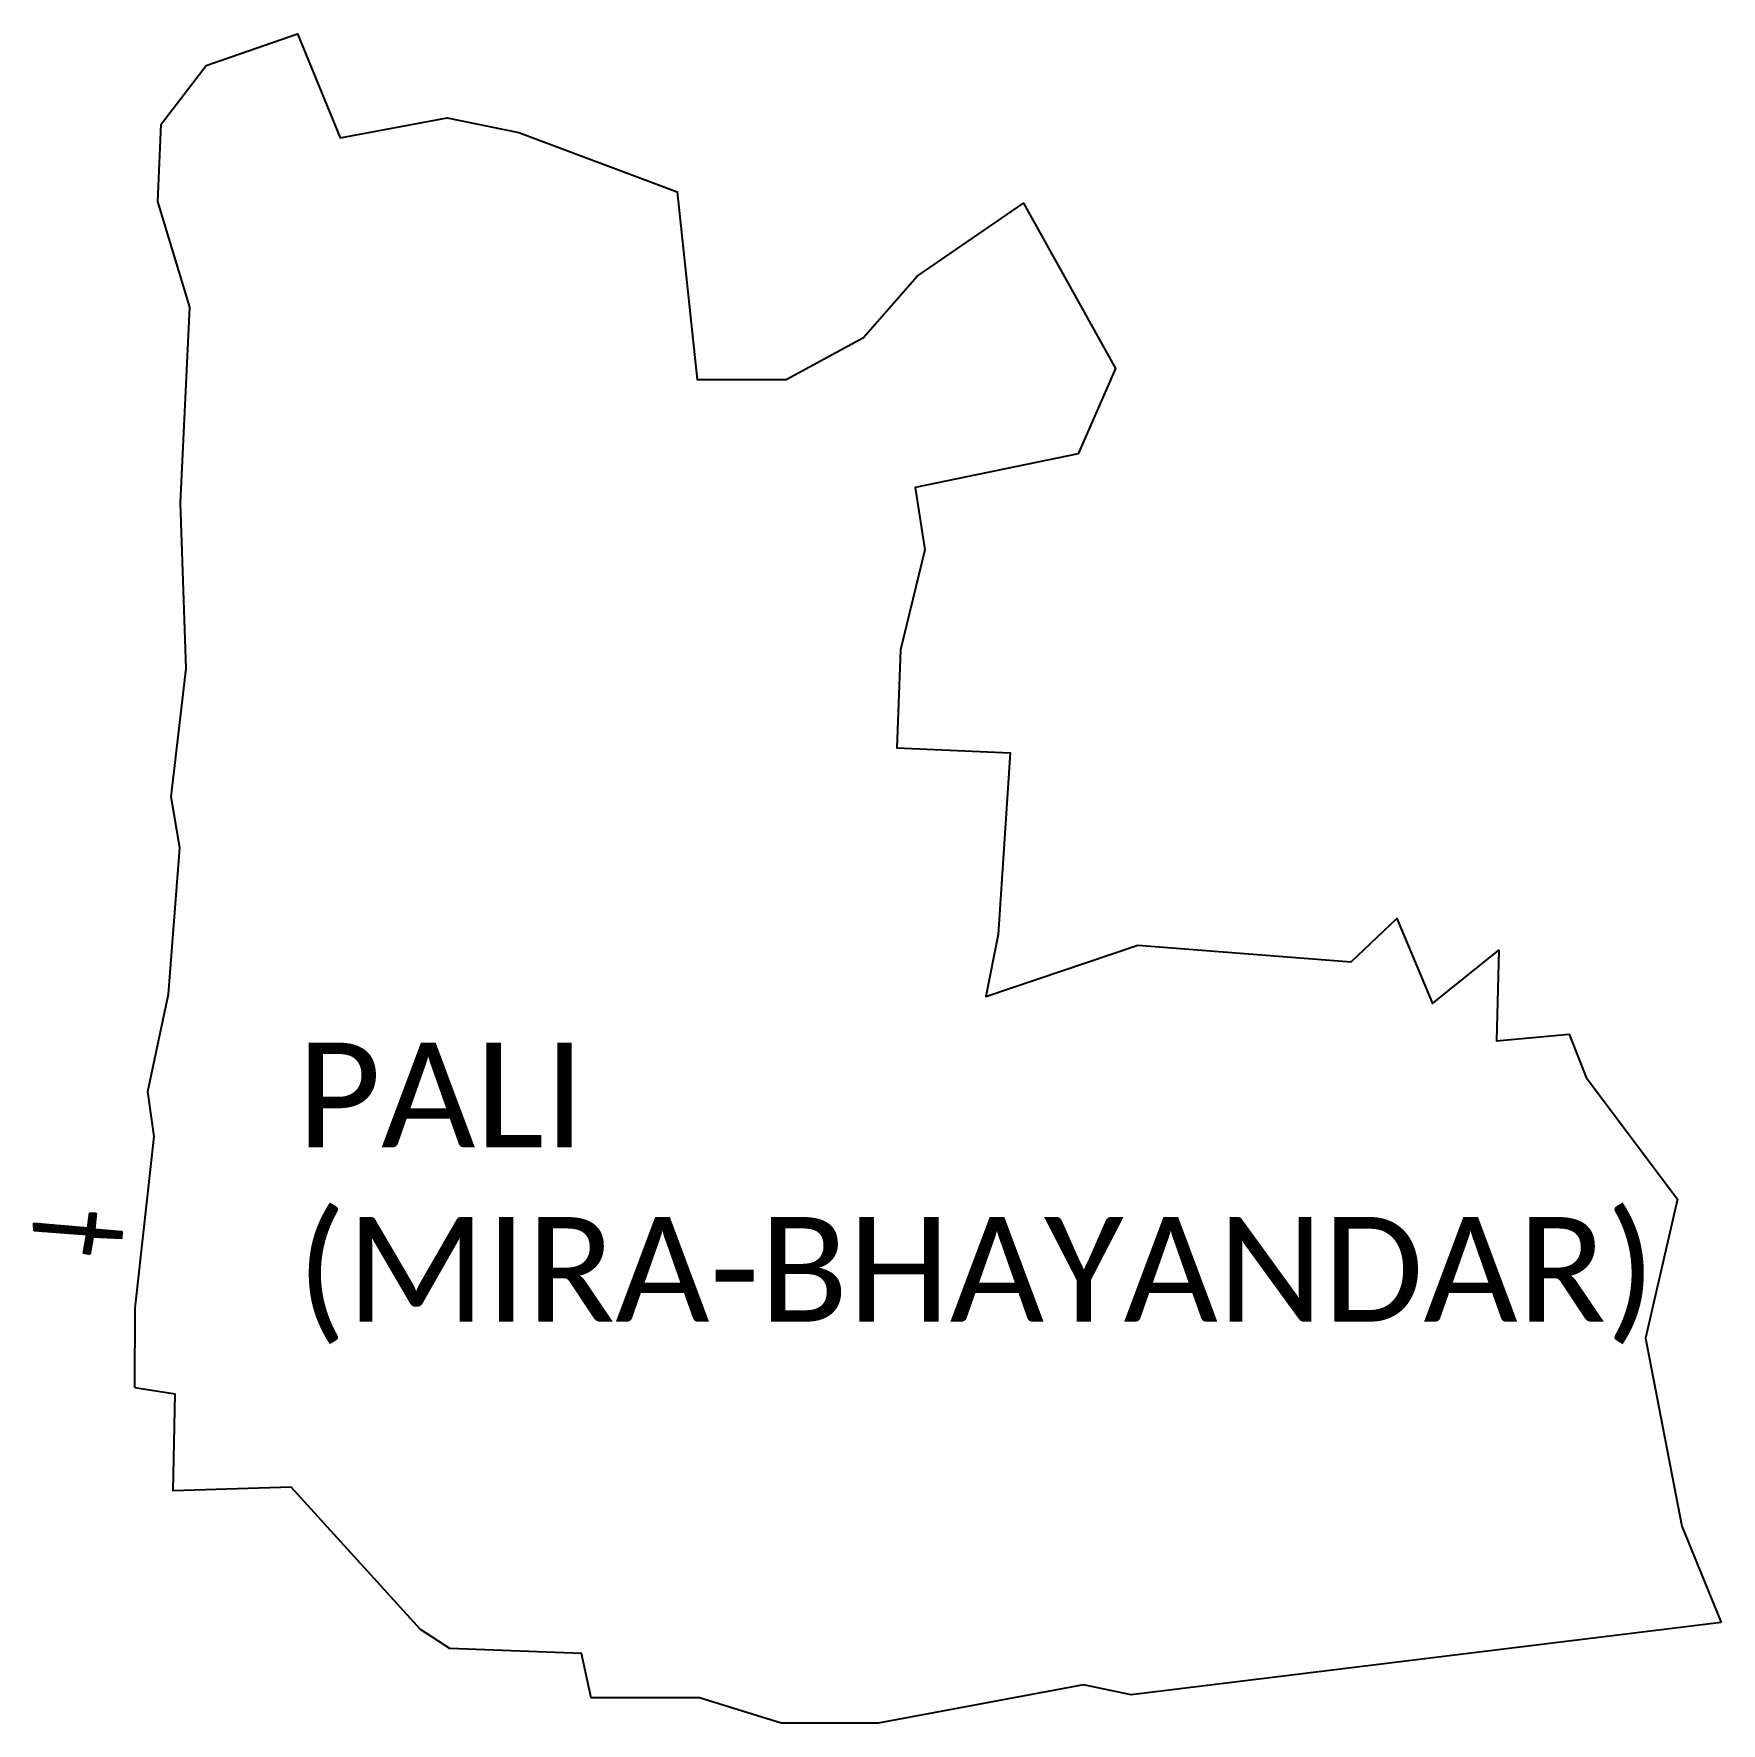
# Model space of a CAD drawing. Header units: metres. Extents: x 267132 to 268423, y 2134131 to 2135423.
import ezdxf

# ---------------------------------------------------------------- set-up
doc = ezdxf.new("R2010")
doc.units = ezdxf.units.M
doc.header["$MEASUREMENT"] = 0
for name, color, linetype in [('JETTY', 51, 'Continuous'), ('JETTY HATCH', 200, 'Continuous'), ('village', 3, 'Continuous'), ('VILLAGE NAME', 250, 'Continuous')]:
    doc.layers.add(name, color=color, linetype=linetype)
doc.styles.get("Standard").update_dxf_attribs({"font": 'arial.ttf'})

msp = doc.modelspace()

# ---------------------------------------------------------------- linework, layer by layer
msp.add_lwpolyline([(267209.5, 2134387.6), (267240.2, 2134382.8)])
at = {"layer": 'JETTY'}
for p, q in [((267132.5, 2134507.5), (267132.1, 2134513.2)), ((267132.1, 2134513.2), (267173.5, 2134509.7)), ((267173.5, 2134509.7), (267175.1, 2134521.2)), ((267175.1, 2134521.2), (267179.9, 2134520.8)), ((267179.9, 2134520.8), (267178.5, 2134508.6)), ((267172.7, 2134504.3), (267132.5, 2134507.5)), ((267170.1, 2134490.2), (267172.7, 2134504.3)), ((267177.3, 2134502.6), (267175.1, 2134489.4)), ((267199.3, 2134501.6), (267177.3, 2134502.6)), ((267178.5, 2134508.6), (267199.5, 2134506.8)), ((267199.5, 2134506.8), (267199.3, 2134501.6)), ((267175.1, 2134489.4), (267170.1, 2134490.2))]:
    msp.add_line(p, q, dxfattribs=at)
at = {"layer": 'JETTY HATCH', "linetype": 'Continuous'}
for p, q in [((267132.2, 2134512.4), (267132.9, 2134513.2)), ((267132.3, 2134510.6), (267134.7, 2134513)), ((267138.5, 2134507), (267132.4, 2134513.2)), ((267132.4, 2134508.8), (267136.5, 2134512.9)), ((267133, 2134507.5), (267138.3, 2134512.7)), ((267140.7, 2134506.9), (267134.5, 2134513)), ((267134.8, 2134507.3), (267140.1, 2134512.6)), ((267142.8, 2134506.7), (267136.6, 2134512.9)), ((267136.6, 2134507.2), (267141.9, 2134512.4)), ((267138.4, 2134507), (267143.7, 2134512.3)), ((267144.9, 2134506.5), (267138.7, 2134512.7)), ((267140.2, 2134506.9), (267145.5, 2134512.1)), ((267147, 2134506.4), (267140.9, 2134512.5)), ((267142, 2134506.8), (267147.2, 2134512)), ((267149.1, 2134506.2), (267143, 2134512.3)), ((267143.9, 2134506.6), (267149, 2134511.8)), ((267151.2, 2134506), (267145.1, 2134512.1)), ((267145.7, 2134506.5), (267150.8, 2134511.7)), ((267153.3, 2134505.9), (267147.2, 2134512)), ((267147.5, 2134506.3), (267152.6, 2134511.5)), ((267155.4, 2134505.7), (267149.4, 2134511.8)), ((267157.6, 2134505.5), (267151.5, 2134511.6)), ((267169.1, 2134504.6), (267179.2, 2134514.8)), ((267170.9, 2134504.5), (267179, 2134512.6)), ((267173.7, 2134511.2), (267179.5, 2134517)), ((267184.2, 2134502.3), (267173.9, 2134512.5)), ((267174.1, 2134513.5), (267179.7, 2134519.2)), ((267178.6, 2134509.7), (267174.1, 2134514.2)), ((267174.4, 2134515.7), (267179.5, 2134520.9)), ((267178.8, 2134511.5), (267174.4, 2134515.9)), ((267179, 2134513.2), (267174.6, 2134517.6)), ((267174.7, 2134518), (267177.7, 2134521)), ((267179.2, 2134514.9), (267174.8, 2134519.4)), ((267175, 2134520.2), (267175.9, 2134521.1)), ((267179.4, 2134516.7), (267175.1, 2134521.1)), ((267179.7, 2134518.4), (267177, 2134521)), ((267179.9, 2134520.2), (267179.1, 2134520.9)), ((267136.4, 2134507.2), (267132.2, 2134511.4)), ((267134.3, 2134507.4), (267132.4, 2134509.3)), ((267149.3, 2134506.2), (267154.4, 2134511.4)), ((267151.1, 2134506), (267156.2, 2134511.2)), ((267152.9, 2134505.9), (267158, 2134511)), ((267159.7, 2134505.4), (267153.6, 2134511.4)), ((267154.7, 2134505.8), (267159.8, 2134510.9)), ((267161.8, 2134505.2), (267155.7, 2134511.2)), ((267156.5, 2134505.6), (267161.6, 2134510.7)), ((267163.9, 2134505), (267157.9, 2134511.1)), ((267158.3, 2134505.5), (267163.4, 2134510.6)), ((267166, 2134504.9), (267160, 2134510.9)), ((267160.1, 2134505.3), (267165.2, 2134510.4)), ((267161.9, 2134505.2), (267167, 2134510.3)), ((267168.1, 2134504.7), (267162.1, 2134510.7)), ((267163.7, 2134505), (267168.8, 2134510.1)), ((267170.2, 2134504.5), (267164.2, 2134510.5)), ((267165.5, 2134504.9), (267170.5, 2134510)), ((267172.3, 2134504.4), (267166.4, 2134510.3)), ((267167.3, 2134504.8), (267172.3, 2134509.8)), ((267177.1, 2134501.5), (267168.5, 2134510.2)), ((267170.5, 2134492.5), (267176.6, 2134498.6)), ((267178, 2134502.5), (267170.6, 2134510)), ((267171, 2134494.8), (267177, 2134500.9)), ((267171.4, 2134497.2), (267182.5, 2134508.3)), ((267176, 2134494.9), (267171.7, 2134499.1)), ((267171.8, 2134499.6), (267180.7, 2134508.4)), ((267176.3, 2134496.5), (267172, 2134500.8)), ((267172.2, 2134501.9), (267178.9, 2134508.6)), ((267176.6, 2134498.2), (267172.3, 2134502.4)), ((267176.8, 2134499.9), (267172.6, 2134504.1)), ((267172.7, 2134504.3), (267178.7, 2134510.4)), ((267180.1, 2134502.4), (267172.7, 2134509.8)), ((267182.1, 2134502.3), (267173.7, 2134510.8)), ((267178.6, 2134502.5), (267184.2, 2134508.1)), ((267186.2, 2134502.2), (267179.9, 2134508.5)), ((267180.5, 2134502.4), (267186, 2134508)), ((267188.2, 2134502.1), (267182, 2134508.3)), ((267182.4, 2134502.3), (267187.8, 2134507.8)), ((267190.3, 2134502), (267184.1, 2134508.1)), ((267184.2, 2134502.3), (267189.6, 2134507.6)), ((267186.1, 2134502.2), (267191.4, 2134507.5)), ((267192.3, 2134501.9), (267186.3, 2134507.9)), ((267187.9, 2134502.1), (267193.2, 2134507.3)), ((267194.3, 2134501.8), (267188.4, 2134507.7)), ((267189.8, 2134502), (267195, 2134507.2)), ((267196.4, 2134501.7), (267190.5, 2134507.6)), ((267191.7, 2134501.9), (267196.7, 2134507)), ((267198.4, 2134501.6), (267192.7, 2134507.4)), ((267193.5, 2134501.8), (267198.5, 2134506.8)), ((267199.4, 2134502.6), (267194.8, 2134507.2)), ((267195.4, 2134501.8), (267199.5, 2134505.9)), ((267199.4, 2134504.5), (267196.9, 2134507)), ((267197.2, 2134501.7), (267199.4, 2134503.8)), ((267199.5, 2134506.3), (267199.1, 2134506.8)), ((267199.1, 2134501.6), (267199.3, 2134501.8)), ((267170.2, 2134490.2), (267176.2, 2134496.2)), ((267171.1, 2134490.1), (267170.2, 2134490.9)), ((267173.4, 2134489.7), (267170.5, 2134492.5)), ((267175.2, 2134489.9), (267170.8, 2134494.2)), ((267175.4, 2134491.5), (267171.1, 2134495.8)), ((267175.7, 2134493.2), (267171.4, 2134497.5)), ((267171.9, 2134489.9), (267175.8, 2134493.9)), ((267173.5, 2134489.6), (267175.5, 2134491.5))]:
    msp.add_line(p, q, dxfattribs=at)
at = {"layer": 'village', "color": 3, "true_color": 0x00ff00}
for points in [[(267209.5, 2134387.6, 0), (267209.7, 2134448.3, 0), (267224.1, 2134579.6, 0), (267219.4, 2134614, 0), (267235.2, 2134688.3, 0), (267243.7, 2134800.3, 0), (267237.1, 2134839.2, 0), (267248.7, 2134937.5, 0), (267244.4, 2135064.1, 0), (267251.6, 2135213.6, 0), (267227.1, 2135294.4, 0), (267229.6, 2135353.6, 0), (267263.9, 2135398.4, 0), (267333.9, 2135422.8, 0), (267366.4, 2135343.1, 0), (267448.2, 2135358.5, 0), (267503, 2135347.2, 0), (267624.1, 2135302, 0), (267639.5, 2135158.3, 0), (267707.5, 2135158.5, 0), (267766.8, 2135190.4, 0), (267807.8, 2135237.3, 0), (267889.1, 2135293.2, 0), (267959.5, 2135166.8, 0), (267930.8, 2135101.5, 0), (267806.2, 2135075.7, 0), (267813.7, 2135028.1, 0), (267795.1, 2134951.6, 0), (267792.1, 2134876.8, 0), (267878.9, 2134873, 0), (267869.6, 2134734.1, 0), (267860.2, 2134686.5, 0), (267976.5, 2134725.8, 0), (268139.6, 2134713, 0), (268174.7, 2134746.3, 0), (268201.8, 2134681.2, 0), (268252.6, 2134721.9, 0), (268250.7, 2134652.7, 0), (268306.4, 2134657.7, 0), (268319.3, 2134624.7, 0), (268389.2, 2134531.7, 0), (268364.8, 2134425.4, 0), (268392.6, 2134281.5, 0), (268422.7, 2134207.9, 0)], [(268422.7, 2134207.9, 0), (267971.3, 2134152.7, 0), (267935, 2134160.3, 0), (267778, 2134130.9, 0), (267703.7, 2134131, 0), (267641.3, 2134150.3, 0), (267558.5, 2134150.4, 0), (267550.9, 2134184.2, 0), (267450.3, 2134187.9, 0), (267427.9, 2134202.5, 0), (267329.1, 2134311.4, 0), (267238.7, 2134308.6, 0), (267240.2, 2134382.8, 0)]]:
    msp.add_polyline3d(points, dxfattribs=at)

# ---------------------------------------------------------------- texts
at = {"layer": 'VILLAGE NAME', "insert": (267333.3, 2134651.3), "char_height": 80, "attachment_point": 1}
msp.add_mtext_dynamic_manual_height_columns('{\\fCalibri|b0|i0|c0|p34;PALI (MIRA-BHAYANDAR)}', width=635.206, gutter_width=643.2, heights=[0], dxfattribs=at)

doc.saveas('drawing.dxf')
